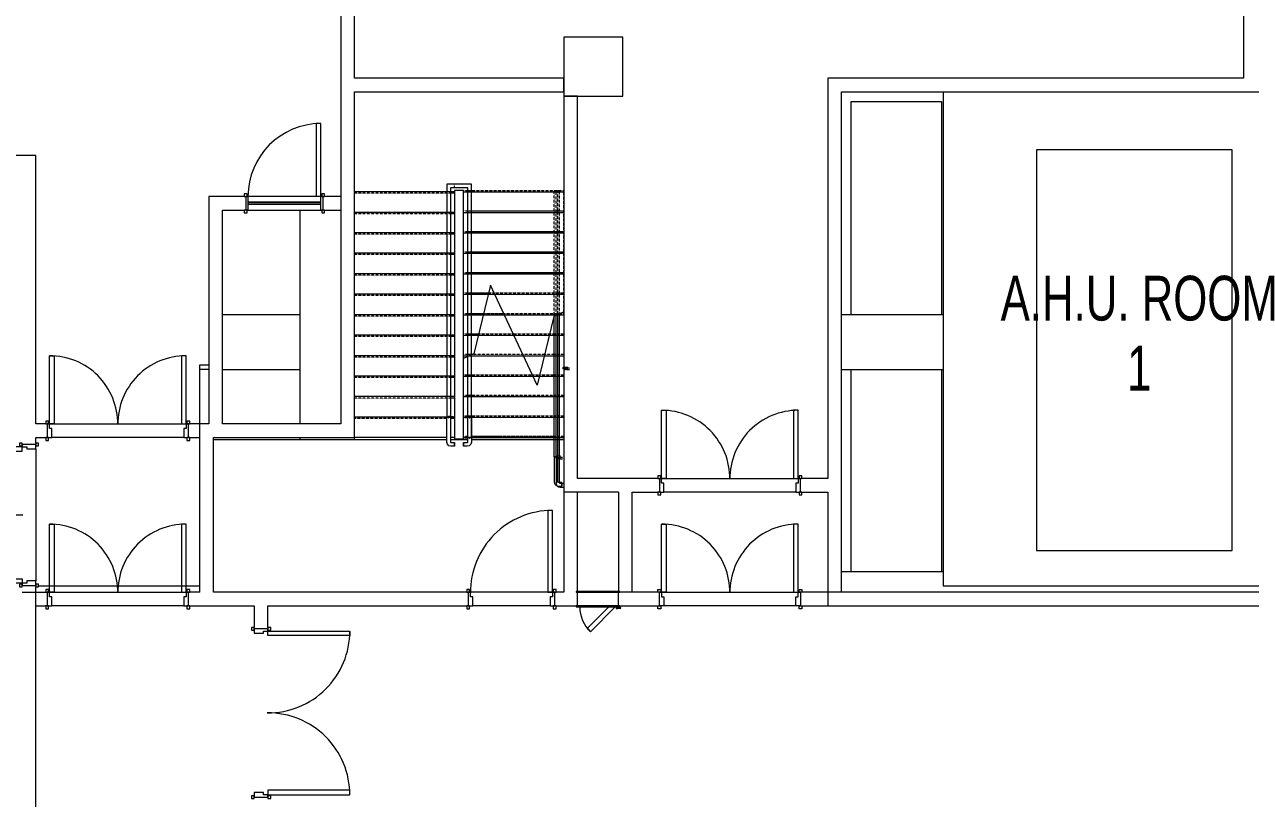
# Model space of a CAD drawing. Header units: millimetres. Extents: x 35540 to 832230, y -10956 to 416550.
# Drawn here: x 194810 to 208280, y 31842 to 40346 of the extents above; entities that cross this region are included whole.
import ezdxf

# ---------------------------------------------------------------- set-up
doc = ezdxf.new("R2010")
doc.units = ezdxf.units.MM
doc.linetypes.add('Louvre', pattern=[2.5, 1.5, -1])
doc.linetypes.add('Overhead', pattern=[3.96875, 2.38125, -1.5875])
for name, color, linetype, lineweight in [('A-AREA-IDEN', 2, 'Continuous', 15), ('A-DOOR', 31, 'Continuous', 5), ('A-DOOR-FRAM', 31, 'Continuous', 15), ('A-FLOR', 192, 'Continuous', 5), ('A-FLOR-HRAL', 11, 'Continuous', 5), ('A-FLOR-HRAL-MBND', 5, 'Overhead', 5), ('A-WALL', 113, 'Continuous', 5), ('S-COLS', 52, 'Continuous', 5), ('S-STRS', 31, 'Continuous', 5), ('S-STRS-MBND', 31, 'Overhead', 5)]:
    doc.layers.add(name, color=color, linetype=linetype, lineweight=lineweight)
doc.styles.add('Arial_1', font='arial.ttf', dxfattribs={"width": 0.7, "height": 491.766467})

# ---------------------------------------------------------------- blocks, each defined once
blk = doc.blocks.new('DLN-Double Door__X08_ - _M34_ 1800 x 2000 _WH_-14591847-2_F U_F_A_')
at = {"layer": 'A-DOOR'}
for p, q in [((-850, -75), (-900, -75)), ((-900, -75), (-900, -975)), ((-850, -975), (-850, -75)), ((850, -75), (900, -75)), ((850, -975), (850, -75)), ((900, -75), (900, -975)), ((-900, -975), (-850, -975)), ((900, -975), (850, -975))]:
    blk.add_line(p, q, dxfattribs=at)
for centre, start, end in [((-900, -75), 270, 0.5), ((900, -75), 179.5, 270)]:
    blk.add_arc(centre, 900, start, end, dxfattribs=at)
at = {"layer": 'A-DOOR-FRAM'}
for p, q in [((-910, 105), (-940, 105)), ((-940, 105), (-940, 75)), ((-940, 75), (-910, 75)), ((-875, 75), (-925, 75)), ((-925, 75), (-925, -75)), ((-910, 75), (-910, 105)), ((-875, -25), (-875, 75)), ((875, 75), (875, -25)), ((925, 75), (875, 75)), ((940, 105), (910, 105)), ((910, 105), (910, 75)), ((910, 75), (940, 75)), ((925, -75), (925, 75)), ((940, 75), (940, 105)), ((-910, -75), (-940, -75)), ((-940, -75), (-940, -105)), ((-940, -105), (-910, -105)), ((-925, -75), (-900, -75)), ((-910, -105), (-910, -75)), ((-900, -75), (-900, -25)), ((-900, -25), (-875, -25)), ((875, -25), (900, -25)), ((900, -25), (900, -75)), ((900, -75), (925, -75)), ((940, -75), (910, -75)), ((910, -75), (910, -105)), ((910, -105), (940, -105)), ((940, -105), (940, -75))]:
    blk.add_line(p, q, dxfattribs=at)
blk = doc.blocks.new('DLN-Double Door__X07_ - _M27y_1500 x 2000 _WH_-16661459-2_F U_F_A_')
at = {"layer": 'A-DOOR'}
for p, q in [((-700, -75), (-750, -75)), ((-750, -75), (-750, -825)), ((-700, -825), (-700, -75)), ((700, -75), (750, -75)), ((700, -825), (700, -75)), ((750, -75), (750, -825)), ((-750, -825), (-700, -825)), ((750, -825), (700, -825))]:
    blk.add_line(p, q, dxfattribs=at)
for centre, start, end in [((-750, -75), 270, 0.5), ((750, -75), 179.5, 270)]:
    blk.add_arc(centre, 750, start, end, dxfattribs=at)
at = {"layer": 'A-DOOR-FRAM'}
for p, q in [((-760, 105), (-790, 105)), ((-790, 105), (-790, 75)), ((-790, 75), (-760, 75)), ((-725, 75), (-775, 75)), ((-775, 75), (-775, -75)), ((-760, 75), (-760, 105)), ((-725, -25), (-725, 75)), ((725, 75), (725, -25)), ((775, 75), (725, 75)), ((790, 105), (760, 105)), ((760, 105), (760, 75)), ((760, 75), (790, 75)), ((775, -75), (775, 75)), ((790, 75), (790, 105)), ((-760, -75), (-790, -75)), ((-790, -75), (-790, -105)), ((-790, -105), (-760, -105)), ((-775, -75), (-750, -75)), ((-760, -105), (-760, -75)), ((-750, -75), (-750, -25)), ((-750, -25), (-725, -25)), ((725, -25), (750, -25)), ((750, -25), (750, -75)), ((750, -75), (775, -75)), ((790, -75), (760, -75)), ((760, -75), (760, -105)), ((760, -105), (790, -105)), ((790, -105), (790, -75))]:
    blk.add_line(p, q, dxfattribs=at)
blk = doc.blocks.new('DLN-Double Door__X07_ - _M28x_1500 x 2000 _WH_-16661614-2_F U_F_A_')
at = {"layer": 'A-DOOR'}
for p, q in [((-750, 825), (-700, 825)), ((-750, 75), (-750, 825)), ((-700, 825), (-700, 75)), ((700, 825), (700, 75)), ((750, 825), (700, 825)), ((750, 75), (750, 825)), ((-700, 75), (-750, 75)), ((700, 75), (750, 75))]:
    blk.add_line(p, q, dxfattribs=at)
for centre, start, end in [((-750, 75), 359.5, 90), ((750, 75), 90, 180.5)]:
    blk.add_arc(centre, 750, start, end, dxfattribs=at)
at = {"layer": 'A-DOOR-FRAM'}
for p, q in [((-790, 105), (-760, 105)), ((-790, 75), (-790, 105)), ((-760, 75), (-790, 75)), ((-775, 75), (-750, 75)), ((-775, -75), (-775, 75)), ((-760, 105), (-760, 75)), ((-750, 75), (-750, 25)), ((-750, 25), (-725, 25)), ((-725, 25), (-725, -75)), ((725, 25), (750, 25)), ((725, -75), (725, 25)), ((750, 75), (775, 75)), ((750, 25), (750, 75)), ((760, 75), (760, 105)), ((760, 105), (790, 105)), ((790, 75), (760, 75)), ((775, 75), (775, -75)), ((790, 105), (790, 75)), ((-790, -75), (-760, -75)), ((-790, -105), (-790, -75)), ((-760, -105), (-790, -105)), ((-725, -75), (-775, -75)), ((-760, -75), (-760, -105)), ((775, -75), (725, -75)), ((760, -105), (760, -75)), ((760, -75), (790, -75)), ((790, -105), (760, -105)), ((790, -75), (790, -105))]:
    blk.add_line(p, q, dxfattribs=at)
blk = doc.blocks.new('Railing - Handrail On Railing_Start Post-6008623-2_F U_F_A_')
at = {"layer": 'A-FLOR-HRAL'}
for p, q in [((-25, 320), (-65, 320)), ((-65, 320), (-65, 314)), ((-65, 280), (-65, 320)), ((-65, 314), (-65, 295)), ((-65, 295), (-65, 290)), ((-65, 290), (-65, 286)), ((-65, 286), (-65, 280)), ((-65, 280), (-25, 280)), ((-20, 275), (-20, 0)), ((20, 0), (20, 275)), ((-19, 6), (-50, 6)), ((-3, 6), (0, 6)), ((-50, 0), (-50, 0)), ((-50, 0), (-50, 0)), ((-50, -7), (-20, -7)), ((-5, 0), (-20, 0)), ((-20, 0), (0, 0)), ((-6, -7), (-15, -7)), ((0, -7), (-6, -7)), ((1, 0), (-5, 0)), ((0, 0), (19, 0)), ((10, 0), (1, 0)), ((20, 0), (10, 0)), ((19, 0), (20, 0))]:
    blk.add_line(p, q, dxfattribs=at)
at = {"layer": 'A-FLOR-HRAL', "flags": 128}
for points in [[(20, 275), (14, 298), (-3, 314), (-25, 320)], [(-25, 280), (-21, 278), (-20, 275)]]:
    blk.add_lwpolyline(points, dxfattribs=at)
at = {"layer": 'A-FLOR-HRAL'}
for start, end in [(150, 180), (135, 150), (90, 135), (75, 90), (60, 75), (360, 60), (180, 195), (195, 360)]:
    blk.add_arc((0, 0), 6.5, start, end, dxfattribs=at)
blk = doc.blocks.new('Railing - Railing-6008583-2_F U_F_A_')
at = {"layer": 'A-FLOR-HRAL'}
for p, q in [((51024, 36716), (50984, 36697)), ((50984, 36032), (50984, 36697)), ((51024, 36032), (51024, 36716)), ((51004, 36032), (50984, 36032)), ((51024, 36032), (51005, 36032))]:
    blk.add_line(p, q, dxfattribs=at)
at = {"layer": 'A-FLOR-HRAL-MBND'}
for p, q in [((50839, 38552), (50839, 38592)), ((51024, 38592), (50839, 38592)), ((50984, 38552), (50839, 38552)), ((50984, 38507), (50984, 38552)), ((51024, 38507), (51024, 38592)), ((50984, 36697), (50984, 38507)), ((51024, 36716), (51024, 38507))]:
    blk.add_line(p, q, dxfattribs=at)
at = {"extrusion": (0, 0, -1), "zscale": -1, "rotation": 180}
blk.add_blockref('Railing - Handrail On Railing_Start Post-6008623-2_F U_F_A_', (-51004, 36032), dxfattribs=at)
blk = doc.blocks.new('Railing - Handrail On Railing_Start Post-13650739-2_F U_F_A_')
at = {"layer": 'A-FLOR-HRAL'}
for p, q in [((-25, 320), (-65, 320)), ((-65, 320), (-65, 319)), ((-65, 319), (-65, 320)), ((-65, 319), (-65, 317)), ((-65, 317), (-65, 319)), ((-65, 317), (-65, 300)), ((-65, 280), (-65, 317)), ((-65, 300), (-65, 286)), ((-65, 286), (-65, 280)), ((-65, 280), (-25, 280)), ((-20, 275), (-20, 0)), ((20, 0), (20, 275)), ((-40, 6), (-50, 6)), ((-19, 6), (-40, 6)), ((-3, 6), (0, 6)), ((-50, 0), (-50, 0)), ((-50, 0), (-50, 0)), ((-50, -7), (-40, -7)), ((-40, -7), (-20, -7)), ((-5, 0), (-20, 0)), ((-20, 0), (-19, 0)), ((-19, 0), (0, 0)), ((5, 0), (-5, 0)), ((0, 0), (5, 0)), ((20, 0), (5, 0)), ((5, 0), (20, 0))]:
    blk.add_line(p, q, dxfattribs=at)
at = {"layer": 'A-FLOR-HRAL', "flags": 128}
for points in [[(20, 275), (14, 298), (-3, 314), (-25, 320)], [(-25, 280), (-21, 278), (-20, 275)], [(0, -7), (-6, -7), (-15, -7)]]:
    blk.add_lwpolyline(points, dxfattribs=at)
at = {"layer": 'A-FLOR-HRAL'}
for start, end in [(150, 180), (135, 150), (90, 135), (360, 90), (180, 270), (270, 315), (315, 330), (330, 360)]:
    blk.add_arc((0, 0), 6.5, start, end, dxfattribs=at)
blk = doc.blocks.new('Railing - Handrail On Railing-13650742-2_F U_F_A_')
at = {"layer": 'A-FLOR-HRAL'}
for p, q in [((-15, 6), (-50, 6)), ((-50, 0), (-50, 0)), ((-50, 0), (-50, 0)), ((-50, -7), (-15, -7))]:
    blk.add_line(p, q, dxfattribs=at)
at = {"layer": 'A-FLOR-HRAL', "flags": 128}
for points in [[(-15, 6), (-3, 6), (0, 6)], [(0, -7), (-6, -7), (-15, -7)]]:
    blk.add_lwpolyline(points, dxfattribs=at)
at = {"layer": 'A-FLOR-HRAL'}
for start, end in [(360, 180), (180, 360)]:
    blk.add_arc((0, 0), 6.5, start, end, dxfattribs=at)
blk = doc.blocks.new('Railing - Railing-6055567-2_F U_F_A_')
at = {"layer": 'A-FLOR-HRAL'}
for p, q in [((51974, 37159), (51934, 37140)), ((51934, 35595), (51934, 37140)), ((51974, 35595), (51974, 37159)), ((51974, 35595), (51934, 35595))]:
    blk.add_line(p, q, dxfattribs=at)
at = {"layer": 'A-FLOR-HRAL-MBND'}
for p, q in [((51934, 38522), (51974, 38522)), ((51934, 37140), (51934, 38522)), ((51974, 37159), (51974, 38522))]:
    blk.add_line(p, q, dxfattribs=at)
at = {"rotation": 180}
for name, p in [('Railing - Handrail On Railing-13650742-2_F U_F_A_', (52034, 36571)), ('Railing - Handrail On Railing_Start Post-13650739-2_F U_F_A_', (51954, 35595))]:
    blk.add_blockref(name, p, dxfattribs=at)
blk = doc.blocks.new('Railing - Handrail On Railing_Start Post-V65-2_F U_F_A_')
at = {"layer": 'A-FLOR-HRAL'}
for p, q in [((-25, 320), (-65, 320)), ((-65, 280), (-45, 280)), ((-45, 280), (-27, 280)), ((-25, 280), (-21, 278)), ((-21, 278), (-20, 275)), ((-20, 273), (-20, 0)), ((20, 262), (20, 275)), ((20, 0), (20, 262)), ((-19, 6), (-50, 6)), ((-3, 6), (0, 6)), ((-50, 0), (-50, 0)), ((-50, 0), (-50, 0)), ((-50, -7), (-20, -7)), ((-17, 0), (-20, 0)), ((-20, 0), (0, 0)), ((-5, 0), (-17, 0)), ((5, 0), (-5, 0)), ((0, 0), (5, 0)), ((20, 0), (5, 0)), ((5, 0), (10, 0)), ((10, 0), (14, 0)), ((14, 0), (17, 0)), ((17, 0), (19, 0)), ((19, 0), (20, 0))]:
    blk.add_line(p, q, dxfattribs=at)
at = {"layer": 'A-FLOR-HRAL', "flags": 128}
for points in [[(20, 275), (14, 298), (-3, 314), (-25, 320)], [(0, -7), (-6, -7), (-15, -7)]]:
    blk.add_lwpolyline(points, dxfattribs=at)
at = {"layer": 'A-FLOR-HRAL'}
for start, end in [(150, 180), (135, 150), (90, 135), (75, 90), (360, 75), (180, 270), (270, 285), (285, 330), (345, 360), (330, 345)]:
    blk.add_arc((0, 0), 6.5, start, end, dxfattribs=at)
blk = doc.blocks.new('Railing - Handrail On Railing-13650748-2_F U_F_A_')
at = {"layer": 'A-FLOR-HRAL'}
for p, q in [((-15, 6), (-50, 6)), ((-50, 0), (-50, 0)), ((-50, 0), (-50, 0)), ((-50, -7), (-15, -7))]:
    blk.add_line(p, q, dxfattribs=at)
at = {"layer": 'A-FLOR-HRAL', "flags": 128}
for points in [[(-15, 6), (-3, 6), (0, 6)], [(0, -7), (-6, -7), (-15, -7)]]:
    blk.add_lwpolyline(points, dxfattribs=at)
at = {"layer": 'A-FLOR-HRAL'}
for start, end in [(360, 180), (180, 360)]:
    blk.add_arc((0, 0), 6.5, start, end, dxfattribs=at)
blk = doc.blocks.new('Railing - Railing-7308562-2_F U_F_A_')
at = {"layer": 'A-FLOR-HRAL'}
for p, q in [((51994, 37168), (51954, 37149)), ((51954, 35595), (51954, 37149)), ((51994, 35582), (51994, 37168)), ((51954, 35582), (51954, 35595)), ((51994, 35582), (51968, 35582))]:
    blk.add_line(p, q, dxfattribs=at)
at = {"layer": 'A-FLOR-HRAL-MBND'}
for p, q in [((51954, 38522), (51994, 38522)), ((51954, 37149), (51954, 38522)), ((51994, 37168), (51994, 38522))]:
    blk.add_line(p, q, dxfattribs=at)
at = {"rotation": 180}
for name, p in [('Railing - Handrail On Railing-13650748-2_F U_F_A_', (52054, 36562)), ('Railing - Handrail On Railing_Start Post-V65-2_F U_F_A_', (51974, 35582))]:
    blk.add_blockref(name, p, dxfattribs=at)
blk = doc.blocks.new('Railing - Handrail On Railing_Start Post-V66-2_F U_F_A_')
at = {"layer": 'A-FLOR-HRAL'}
for p, q in [((-19, 6), (-50, 6)), ((-20, 19), (-20, 0)), ((-3, 6), (0, 6)), ((20, 0), (20, 19)), ((-50, 0), (-50, 0)), ((-50, 0), (-50, 0)), ((-50, -7), (-20, -7)), ((-14, 0), (-20, 0)), ((-20, 0), (5, 0)), ((-5, 0), (-14, 0)), ((1, 0), (-5, 0)), ((14, 0), (1, 0)), ((5, 0), (20, 0)), ((20, 0), (14, 0))]:
    blk.add_line(p, q, dxfattribs=at)
for start, end in [(165, 180), (135, 165), (105, 135), (90, 105), (360, 90), (180, 270), (270, 315), (315, 330), (345, 360), (330, 345)]:
    blk.add_arc((0, 0), 6.5, start, end, dxfattribs=at)
blk = doc.blocks.new('Railing - Handrail On Railing_End Post-V67-2_F U_F_A_')
at = {"layer": 'A-FLOR-HRAL'}
for p, q in [((-20, 7), (-50, 7)), ((-50, 0), (-50, 0)), ((-50, 0), (-50, 0)), ((-50, -7), (-19, -7)), ((-20, 0), (-20, -275)), ((-20, 0), (-5, 0)), ((-17, 0), (-20, 0)), ((10, 0), (-17, 0)), ((-5, 0), (5, 0)), ((5, 0), (20, 0)), ((20, 0), (10, 0)), ((20, -275), (20, 0)), ((-25, -280), (-65, -280)), ((-65, -280), (-65, -286)), ((-65, -320), (-65, -280)), ((-65, -286), (-65, -314)), ((-65, -314), (-65, -320)), ((-65, -320), (-25, -320))]:
    blk.add_line(p, q, dxfattribs=at)
at = {"layer": 'A-FLOR-HRAL', "flags": 128}
for points in [[(-15, 7), (-3, 7), (0, 7)], [(-25, -320), (-2, -314), (14, -297), (20, -275)], [(-20, -275), (-22, -279), (-25, -280)]]:
    blk.add_lwpolyline(points, dxfattribs=at)
at = {"layer": 'A-FLOR-HRAL'}
for start, end in [(135, 180), (30, 135), (360, 30), (180, 210), (210, 225), (225, 240), (240, 255), (255, 270), (270, 315), (315, 330), (330, 360)]:
    blk.add_arc((0, 0), 6.5, start, end, dxfattribs=at)
blk = doc.blocks.new('Railing - Railing-7308593-2_F U_F_A_')
at = {"layer": 'A-FLOR-HRAL'}
for p, q in [((50754, 38592), (50754, 36032)), ((51024, 38592), (50754, 38592)), ((50794, 38552), (50794, 36032)), ((50984, 38552), (50794, 38552)), ((50984, 38507), (50984, 38552)), ((51024, 38507), (51024, 38592)), ((50984, 36697), (50984, 38507)), ((51024, 36716), (51024, 38507)), ((50984, 35807), (50984, 36697)), ((51024, 35807), (51024, 36716)), ((50794, 36032), (50754, 36032))]:
    blk.add_line(p, q, dxfattribs=at)
at = {"extrusion": (0, 0, -1), "zscale": -1}
blk.add_blockref('Railing - Handrail On Railing_End Post-V67-2_F U_F_A_', (-50774, 36032), dxfattribs=at)
at = {"extrusion": (0, 0, -1), "zscale": -1, "rotation": 180}
blk.add_blockref('Railing - Handrail On Railing_Start Post-V66-2_F U_F_A_', (-51004, 35807), dxfattribs=at)
blk = doc.blocks.new('DLN-Single Door - _AP07_800 x2000 _WH_-14037957-2_F U_F_A_')
at = {"layer": 'A-DOOR'}
for p, q in [((-410, 105), (-440, 105)), ((-440, 105), (-440, 75)), ((-440, 75), (-410, 75)), ((-410, 75), (-410, 105)), ((400, 75), (-400, 75)), ((-400, 75), (-400, 10)), ((-400, 10), (-400, -10)), ((400, 10), (400, 75)), ((400, -10), (400, 10)), ((440, 105), (410, 105)), ((410, 105), (410, 75)), ((410, 75), (440, 75)), ((440, 75), (440, 105)), ((-410, -75), (-440, -75)), ((-440, -75), (-440, -105)), ((-440, -105), (-410, -105)), ((-410, -105), (-410, -75)), ((-400, -10), (-400, -75)), ((-400, -75), (400, -75)), ((-400, -75), (-400, -875)), ((-350, -875), (-350, -75)), ((400, -75), (400, -10)), ((440, -75), (410, -75)), ((410, -75), (410, -105)), ((410, -105), (440, -105)), ((440, -105), (440, -75)), ((-400, -875), (-350, -875))]:
    blk.add_line(p, q, dxfattribs=at)
at = {"layer": 'A-DOOR', "linetype": 'Louvre'}
for p, q in [((400, 10), (-400, 10)), ((-400, 10), (400, 10)), ((-400, -10), (400, -10)), ((400, -10), (-400, -10))]:
    blk.add_line(p, q, dxfattribs=at)
at = {"layer": 'A-DOOR'}
blk.add_arc((-400, -75), 800, 270, 359.9923, dxfattribs=at)
at = {"layer": 'A-DOOR-FRAM'}
for p, q in [((-400, 75), (-425, 75)), ((-425, 75), (-425, -75)), ((425, 75), (400, 75)), ((425, -75), (425, 75)), ((-425, -75), (-400, -75)), ((400, -75), (425, -75))]:
    blk.add_line(p, q, dxfattribs=at)
blk = doc.blocks.new('DLN-Double Door__X07_ - _M28x_1500 x 2000 _WH_-16661597-2_F U_F_A_')
at = {"layer": 'A-DOOR'}
for p, q in [((-700, -75), (-750, -75)), ((-750, -75), (-750, -825)), ((-700, -825), (-700, -75)), ((700, -75), (750, -75)), ((700, -825), (700, -75)), ((750, -75), (750, -825)), ((-750, -825), (-700, -825)), ((750, -825), (700, -825))]:
    blk.add_line(p, q, dxfattribs=at)
for centre, start, end in [((-750, -75), 270, 0.5), ((750, -75), 179.5, 270)]:
    blk.add_arc(centre, 750, start, end, dxfattribs=at)
at = {"layer": 'A-DOOR-FRAM'}
for p, q in [((-760, 105), (-790, 105)), ((-790, 105), (-790, 75)), ((-790, 75), (-760, 75)), ((-725, 75), (-775, 75)), ((-775, 75), (-775, -75)), ((-760, 75), (-760, 105)), ((-725, -25), (-725, 75)), ((725, 75), (725, -25)), ((775, 75), (725, 75)), ((790, 105), (760, 105)), ((760, 105), (760, 75)), ((760, 75), (790, 75)), ((775, -75), (775, 75)), ((790, 75), (790, 105)), ((-760, -75), (-790, -75)), ((-790, -75), (-790, -105)), ((-790, -105), (-760, -105)), ((-775, -75), (-750, -75)), ((-760, -105), (-760, -75)), ((-750, -75), (-750, -25)), ((-750, -25), (-725, -25)), ((725, -25), (750, -25)), ((750, -25), (750, -75)), ((750, -75), (775, -75)), ((790, -75), (760, -75)), ((760, -75), (760, -105)), ((760, -105), (790, -105)), ((790, -105), (790, -75))]:
    blk.add_line(p, q, dxfattribs=at)
blk = doc.blocks.new('DLN-Single Door__X06_ - _M24_ 900 x 2000 _WH_-15683228-2_F U_F_A_')
at = {"layer": 'A-DOOR'}
for p, q in [((-460, 105), (-490, 105)), ((-490, 105), (-490, 75)), ((-490, 75), (-460, 75)), ((-460, 75), (-460, 105)), ((490, 105), (460, 105)), ((460, 105), (460, 75)), ((460, 75), (490, 75)), ((490, 75), (490, 105)), ((-460, -75), (-490, -75)), ((-490, -75), (-490, -105)), ((-490, -105), (-460, -105)), ((-460, -105), (-460, -75)), ((-400, -75), (-450, -75)), ((-450, -75), (-450, -975)), ((-400, -975), (-400, -75)), ((490, -75), (460, -75)), ((460, -75), (460, -105)), ((460, -105), (490, -105)), ((490, -105), (490, -75)), ((-450, -975), (-400, -975))]:
    blk.add_line(p, q, dxfattribs=at)
blk.add_arc((-450, -75), 900, 270, 0.5, dxfattribs=at)
at = {"layer": 'A-DOOR-FRAM'}
for p, q in [((-425, 75), (-475, 75)), ((-475, 75), (-475, -75)), ((-425, -25), (-425, 75)), ((425, 75), (425, -25)), ((475, 75), (425, 75)), ((475, -75), (475, 75)), ((-475, -75), (-450, -75)), ((-450, -75), (-450, -25)), ((-450, -25), (-425, -25)), ((425, -25), (450, -25)), ((450, -25), (450, -75)), ((450, -75), (475, -75))]:
    blk.add_line(p, q, dxfattribs=at)
blk = doc.blocks.new('DLN-Access Panel__AP01_ - _AP01_ 400 x 1100 _WH_-15683227-2_F U_F_A_')
at = {"layer": 'A-DOOR'}
for p, q in [((-190, 85), (83, 358)), ((118, 322), (-119, 85)), ((83, 358), (118, 322)), ((-215, 100), (-253, 100)), ((-253, 100), (-253, 95)), ((-253, 95), (-215, 95)), ((-240, 75), (-240, 85)), ((240, 85), (-240, 85)), ((-240, 75), (240, 75)), ((-215, 97), (-215, 85)), ((-200, 85), (-200, 97)), ((240, 75), (240, 85)), ((-240, -85), (-240, -75)), ((240, -75), (-240, -75)), ((-240, -85), (240, -85)), ((240, -85), (240, -75))]:
    blk.add_line(p, q, dxfattribs=at)
for centre, radius, start, end in [((-200, 75), 400, 1.4807, 45), ((-208, 97), 7.5, 360, 160.5288), ((-208, 97), 7.5, 360, 180), ((-208, 97), 7.5, 360, 160.5288), ((-208, 97), 7.5, 360, 165), ((-208, 97), 2, 0, 180), ((-208, 97), 2, 0, 180)]:
    blk.add_arc(centre, radius, start, end, dxfattribs=at)
at = {"layer": 'A-DOOR-FRAM', "lineweight": 5}
for p, q in [((-225, 75), (-225, -75)), ((225, 75), (225, -75))]:
    blk.add_line(p, q, dxfattribs=at)

msp = doc.modelspace()

# ---------------------------------------------------------------- linework, layer by layer
at = {"layer": 'A-FLOR'}
for p, q in [((204905.4, 39607.5), (204905.4, 34177.9)), ((203893.1, 37157.5), (203893.1, 39499.5)), ((203893.1, 39499.5), (204885.1, 39499.5)), ((204885.1, 39499.5), (204885.1, 37157.5)), ((208078.5, 38970.8), (205928.5, 38970.8)), ((205928.5, 38970.8), (205928.5, 34567.5)), ((208078.5, 34567.5), (208078.5, 38970.8)), ((197835.1, 38307.5), (197835.1, 35957.5)), ((197835.1, 37157.5), (196985.1, 37157.5)), ((204905.4, 37157.5), (203785.1, 37157.5)), ((196735.1, 35957.5), (196735.1, 36607.5)), ((196735.1, 36607.5), (196835.1, 36607.5)), ((196835.1, 36557.5), (196735.1, 36557.5)), ((196985.1, 36557.5), (197835.1, 36557.5)), ((203785.1, 36557.5), (204905.4, 36557.5)), ((203893.1, 34332.5), (203893.1, 36557.5)), ((204885.1, 36557.5), (204885.1, 34332.5)), ((196885.1, 35788.1), (199450.8, 35788.1)), ((197835.1, 35807.5), (197835.1, 35788.1)), ((198435.1, 35788.1), (198435.1, 35807.5)), ((198435.1, 35788.1), (198435.1, 35807.5)), ((199489.2, 35788.1), (199680.8, 35788.1)), ((199719.2, 35788.1), (200735.1, 35788.1)), ((205928.5, 34567.5), (208078.5, 34567.5)), ((204905.4, 34332.5), (203785.1, 34332.5)), ((194965.1, 34177.9), (196735.1, 34177.9)), ((200610.1, 34107.5), (199710.1, 34107.5)), ((204905.4, 34177.9), (209885.1, 34177.9)), ((200585.1, 33957.5), (199735.1, 33957.5))]:
    msp.add_line(p, q, dxfattribs=at)
at = {"layer": 'A-WALL', "lineweight": 18}
for p, q in [((208205.1, 45257.5), (208205.1, 39757.5)), ((198285.1, 44407.5), (198285.1, 35957.5)), ((198435.1, 39757.5), (198435.1, 44407.5)), ((200735.1, 39757.5), (198435.1, 39757.5)), ((200735.1, 39607.5), (200735.1, 39757.5)), ((203635.1, 39757.5), (203635.1, 35357.5)), ((208205.1, 39757.5), (203635.1, 39757.5)), ((198435.1, 39607.5), (200735.1, 39607.5)), ((198435.1, 35807.5), (198435.1, 39607.5)), ((203785.1, 34107.5), (203785.1, 39607.5)), ((203785.1, 39607.5), (209885.1, 39607.5)), ((200735.1, 39557.5), (200735.1, 34107.5)), ((200885.1, 39557.5), (200735.1, 39557.5)), ((200885.1, 35357.5), (200885.1, 39557.5)), ((194935.1, 38907.5), (189335.1, 38907.5)), ((194935.1, 35957.5), (194935.1, 38907.5)), ((196835.1, 38457.5), (196835.1, 35957.5)), ((197225.1, 38457.5), (196835.1, 38457.5)), ((198285.1, 38457.5), (198105.1, 38457.5)), ((199635.1, 38522.5), (199535.1, 38522.5)), ((199535.1, 38522.5), (199535.1, 35793.9)), ((199635.1, 35793.9), (199635.1, 38522.5)), ((196985.1, 35957.5), (196985.1, 38307.5)), ((196985.1, 38307.5), (197225.1, 38307.5)), ((198105.1, 38307.5), (198285.1, 38307.5)), ((195045.1, 35957.5), (194935.1, 35957.5)), ((196835.1, 35957.5), (196625.1, 35957.5)), ((196735.1, 34107.5), (196735.1, 35957.5)), ((198285.1, 35957.5), (196985.1, 35957.5)), ((194935.1, 35807.5), (195045.1, 35807.5)), ((194935.1, 35747.5), (194935.1, 35807.5)), ((196625.1, 35807.5), (196735.1, 35807.5)), ((196885.1, 34107.5), (196885.1, 35807.5)), ((196885.1, 35807.5), (198435.1, 35807.5)), ((199535.1, 35793.9), (199635.1, 35793.9)), ((201770.1, 35357.5), (200885.1, 35357.5)), ((203635.1, 35357.5), (203350.1, 35357.5)), ((201335.1, 35207.5), (200735.1, 35207.5)), ((200885.1, 34117.5), (200885.1, 35207.5)), ((201335.1, 35207.5), (201335.1, 34117.5)), ((201485.1, 34107.5), (201485.1, 35207.5)), ((201485.1, 35207.5), (201770.1, 35207.5)), ((203350.1, 35207.5), (203635.1, 35207.5)), ((203635.1, 35207.5), (203635.1, 33957.5)), ((194785.1, 34107.5), (195045.1, 34107.5)), ((194935.1, 30407.5), (194935.1, 34167.5)), ((196735.1, 34107.5), (196625.1, 34107.5)), ((199670.1, 34107.5), (196885.1, 34107.5)), ((200735.1, 34107.5), (200650.1, 34107.5)), ((201770.1, 34107.5), (201350.1, 34107.5)), ((209885.1, 34107.5), (203350.1, 34107.5)), ((194935.1, 33957.5), (195045.1, 33957.5)), ((196625.1, 33957.5), (197335.1, 33957.5)), ((197335.1, 33957.5), (197335.1, 33722.5)), ((197485.1, 33722.5), (197485.1, 33957.5)), ((197485.1, 33957.5), (199670.1, 33957.5)), ((200650.1, 33957.5), (200870.1, 33957.5)), ((201350.1, 33957.5), (201770.1, 33957.5)), ((203350.1, 33957.5), (210035.1, 33957.5))]:
    msp.add_line(p, q, dxfattribs=at)
at = {"layer": 'A-WALL'}
for p, q in [((195085.1, 35957.5), (196585.1, 35957.5)), ((196560.1, 35807.5), (195110.1, 35807.5)), ((194935.1, 35682.5), (194935.1, 34232.5)), ((201810.1, 35357.5), (203310.1, 35357.5)), ((203285.1, 35207.5), (201835.1, 35207.5)), ((195085.1, 34107.5), (196585.1, 34107.5)), ((201810.1, 34107.5), (203310.1, 34107.5)), ((196560.1, 33957.5), (195110.1, 33957.5)), ((203285.1, 33957.5), (201835.1, 33957.5))]:
    msp.add_line(p, q, dxfattribs=at)
at = {"layer": 'S-COLS', "color": 253, "lineweight": 20}
for p, q in [((201385.1, 40207.5), (200735.1, 40207.5)), ((200735.1, 40207.5), (200735.1, 39557.5)), ((201385.1, 39557.5), (201385.1, 40207.5)), ((200735.1, 39557.5), (201385.1, 39557.5))]:
    msp.add_line(p, q, dxfattribs=at)
at = {"layer": 'S-STRS'}
for p, q in [((199450.1, 38507.5), (198435.1, 38507.5)), ((199490.1, 38507.5), (199450.1, 38507.5)), ((199535.1, 38507.5), (199490.1, 38507.5)), ((199635.1, 38507.5), (199680.1, 38507.5)), ((199680.1, 38507.5), (199720.1, 38507.5)), ((199720.1, 38507.5), (200735.1, 38507.5)), ((199450.1, 38282.5), (198435.1, 38282.5)), ((199490.1, 38282.5), (199450.1, 38282.5)), ((199535.1, 38282.5), (199490.1, 38282.5)), ((199635.1, 38282.5), (199680.1, 38282.5)), ((199680.1, 38282.5), (199720.1, 38282.5)), ((199720.1, 38282.5), (200735.1, 38282.5)), ((199450.1, 38057.5), (198435.1, 38057.5)), ((199490.1, 38057.5), (199450.1, 38057.5)), ((199535.1, 38057.5), (199490.1, 38057.5)), ((199635.1, 38057.5), (199680.1, 38057.5)), ((199680.1, 38057.5), (199720.1, 38057.5)), ((199720.1, 38057.5), (200735.1, 38057.5)), ((199450.1, 37832.5), (198435.1, 37832.5)), ((199490.1, 37832.5), (199450.1, 37832.5)), ((199535.1, 37832.5), (199490.1, 37832.5)), ((199635.1, 37832.5), (199680.1, 37832.5)), ((199680.1, 37832.5), (199720.1, 37832.5)), ((199720.1, 37832.5), (200735.1, 37832.5)), ((199450.1, 37607.5), (198435.1, 37607.5)), ((199490.1, 37607.5), (199450.1, 37607.5)), ((199535.1, 37607.5), (199490.1, 37607.5)), ((199635.1, 37607.5), (199680.1, 37607.5)), ((199680.1, 37607.5), (199720.1, 37607.5)), ((199720.1, 37607.5), (200735.1, 37607.5)), ((199450.1, 37382.5), (198435.1, 37382.5)), ((199490.1, 37382.5), (199450.1, 37382.5)), ((199535.1, 37382.5), (199490.1, 37382.5)), ((199635.1, 37382.5), (199680.1, 37382.5)), ((199680.1, 37382.5), (199720.1, 37382.5)), ((199720.1, 37382.5), (199904.3, 37382.5)), ((199904.3, 37382.5), (199975.3, 37382.5)), ((199904.3, 37382.5), (199975.3, 37382.5)), ((199975.3, 37382.5), (200735.1, 37382.5)), ((200735.1, 37157.5), (200735.1, 37189)), ((199450.1, 37157.5), (198435.1, 37157.5)), ((199490.1, 37157.5), (199450.1, 37157.5)), ((199535.1, 37157.5), (199490.1, 37157.5)), ((199635.1, 37157.5), (199680.1, 37157.5)), ((199680.1, 37157.5), (199720.1, 37157.5)), ((199720.1, 37157.5), (199849.7, 37157.5)), ((199849.7, 37157.5), (200080.2, 37157.5)), ((199849.7, 37157.5), (200080.2, 37157.5)), ((200080.2, 37157.5), (200667.6, 37157.5)), ((200670.1, 37157.5), (200690.1, 37157.5)), ((200670.1, 37157.5), (200690.1, 37157.5)), ((200690.1, 37157.5), (200735.1, 37157.5)), ((200690.1, 37157.5), (200735.1, 37157.5)), ((199450.1, 36932.5), (198435.1, 36932.5)), ((199490.1, 36932.5), (199450.1, 36932.5)), ((199535.1, 36932.5), (199490.1, 36932.5)), ((199635.1, 36932.5), (199680.1, 36932.5)), ((199680.1, 36932.5), (199720.1, 36932.5)), ((199720.1, 36932.5), (199795, 36932.5)), ((199795, 36932.5), (200185.1, 36932.5)), ((199795, 36932.5), (200185.1, 36932.5)), ((200185.1, 36932.5), (200575.3, 36932.5)), ((200575.3, 36932.5), (200630.1, 36932.5)), ((200575.3, 36932.5), (200630.1, 36932.5)), ((200630.1, 36932.5), (200650.1, 36932.5)), ((200630.1, 36932.5), (200650.1, 36932.5)), ((200650.1, 36932.5), (200670.1, 36932.5)), ((200650.1, 36932.5), (200670.1, 36932.5)), ((200670.1, 36932.5), (200690.1, 36932.5)), ((200670.1, 36932.5), (200690.1, 36932.5)), ((200690.1, 36932.5), (200735.1, 36932.5)), ((200690.1, 36932.5), (200735.1, 36932.5)), ((199450.1, 36707.5), (198435.1, 36707.5)), ((199490.1, 36707.5), (199450.1, 36707.5)), ((199535.1, 36707.5), (199490.1, 36707.5)), ((199635.1, 36707.5), (199680.1, 36707.5)), ((199680.1, 36707.5), (199702.6, 36707.5)), ((199702.6, 36707.5), (199720.1, 36707.5)), ((199702.6, 36707.5), (199720.1, 36707.5)), ((199720.1, 36707.5), (200290, 36707.5)), ((199720.1, 36707.5), (200290, 36707.5)), ((200290, 36707.5), (200520.6, 36707.5)), ((200520.6, 36707.5), (200630.1, 36707.5)), ((200520.6, 36707.5), (200630.1, 36707.5)), ((200630.1, 36707.5), (200650.1, 36707.5)), ((200630.1, 36707.5), (200650.1, 36707.5)), ((200650.1, 36707.5), (200670.1, 36707.5)), ((200650.1, 36707.5), (200670.1, 36707.5)), ((200670.1, 36707.5), (200690.1, 36707.5)), ((200670.1, 36707.5), (200690.1, 36707.5)), ((200690.1, 36707.5), (200735.1, 36707.5)), ((200690.1, 36707.5), (200735.1, 36707.5)), ((199450.1, 36482.5), (198435.1, 36482.5)), ((199490.1, 36482.5), (199450.1, 36482.5)), ((199535.1, 36482.5), (199490.1, 36482.5)), ((199635.1, 36482.5), (199680.1, 36482.5)), ((199635.1, 36482.5), (199680.1, 36482.5)), ((199680.1, 36482.5), (199720.1, 36482.5)), ((199680.1, 36482.5), (199720.1, 36482.5)), ((199720.1, 36482.5), (200395, 36482.5)), ((199720.1, 36482.5), (200395, 36482.5)), ((200395, 36482.5), (200465.9, 36482.5)), ((200465.9, 36482.5), (200630.1, 36482.5)), ((200465.9, 36482.5), (200630.1, 36482.5)), ((200630.1, 36482.5), (200650.1, 36482.5)), ((200630.1, 36482.5), (200650.1, 36482.5)), ((200650.1, 36482.5), (200670.1, 36482.5)), ((200650.1, 36482.5), (200670.1, 36482.5)), ((200670.1, 36482.5), (200690.1, 36482.5)), ((200670.1, 36482.5), (200690.1, 36482.5)), ((200690.1, 36482.5), (200735.1, 36482.5)), ((200690.1, 36482.5), (200735.1, 36482.5)), ((199450.1, 36257.5), (198435.1, 36257.5)), ((199490.1, 36257.5), (199450.1, 36257.5)), ((199535.1, 36257.5), (199490.1, 36257.5)), ((199635.1, 36257.5), (199680.1, 36257.5)), ((199635.1, 36257.5), (199680.1, 36257.5)), ((199680.1, 36257.5), (199720.1, 36257.5)), ((199680.1, 36257.5), (199720.1, 36257.5)), ((199720.1, 36257.5), (200630.1, 36257.5)), ((199720.1, 36257.5), (200630.1, 36257.5)), ((200630.1, 36257.5), (200650.1, 36257.5)), ((200630.1, 36257.5), (200650.1, 36257.5)), ((200650.1, 36257.5), (200670.1, 36257.5)), ((200650.1, 36257.5), (200670.1, 36257.5)), ((200670.1, 36257.5), (200690.1, 36257.5)), ((200670.1, 36257.5), (200690.1, 36257.5)), ((200690.1, 36257.5), (200735.1, 36257.5)), ((200690.1, 36257.5), (200735.1, 36257.5)), ((199450.1, 36032.5), (198435.1, 36032.5)), ((199535.1, 36032.5), (199490.1, 36032.5)), ((199635.1, 36032.5), (199680.1, 36032.5)), ((199635.1, 36032.5), (199680.1, 36032.5)), ((199720.1, 36032.5), (200630.1, 36032.5)), ((199720.1, 36032.5), (200630.1, 36032.5)), ((200630.1, 36032.5), (200650.1, 36032.5)), ((200630.1, 36032.5), (200650.1, 36032.5)), ((200650.1, 36032.5), (200670.1, 36032.5)), ((200650.1, 36032.5), (200670.1, 36032.5)), ((200670.1, 36032.5), (200690.1, 36032.5)), ((200670.1, 36032.5), (200690.1, 36032.5)), ((200690.1, 36032.5), (200735.1, 36032.5)), ((200690.1, 36032.5), (200735.1, 36032.5)), ((199450.8, 35807.5), (198435.1, 35807.5)), ((199535.1, 35807.5), (199489.1, 35807.5)), ((199635.1, 35807.5), (199680.8, 35807.5)), ((199635.1, 35807.5), (199680.1, 35807.5)), ((199719.1, 35807.5), (200630.1, 35807.5)), ((199720.1, 35807.5), (200630.1, 35807.5)), ((200630.1, 35807.5), (200650.1, 35807.5)), ((200630.1, 35807.5), (200650.1, 35807.5)), ((200650.1, 35807.5), (200670.1, 35807.5)), ((200650.1, 35807.5), (200670.1, 35807.5)), ((200670.1, 35807.5), (200690.1, 35807.5)), ((200670.1, 35807.5), (200690.1, 35807.5)), ((200690.1, 35807.5), (200735.1, 35807.5)), ((200690.1, 35807.5), (200735.1, 35807.5))]:
    msp.add_line(p, q, dxfattribs=at)
at = {"layer": 'S-STRS', "linetype": 'Overhead'}
for p, q in [((199450.1, 38492.5), (198435.1, 38492.5)), ((199490.1, 38492.5), (199450.1, 38492.5)), ((199535.1, 38492.5), (199490.1, 38492.5)), ((199635.1, 38522.5), (199680.1, 38522.5)), ((199680.1, 38522.5), (199720.1, 38522.5)), ((199720.1, 38522.5), (200735.1, 38522.5)), ((199450.1, 38267.5), (198435.1, 38267.5)), ((199490.1, 38267.5), (199450.1, 38267.5)), ((199535.1, 38267.5), (199490.1, 38267.5)), ((199635.1, 38297.5), (199680.1, 38297.5)), ((199680.1, 38297.5), (199720.1, 38297.5)), ((199720.1, 38297.5), (200735.1, 38297.5)), ((199450.1, 38042.5), (198435.1, 38042.5)), ((199490.1, 38042.5), (199450.1, 38042.5)), ((199535.1, 38042.5), (199490.1, 38042.5)), ((199635.1, 38072.5), (199680.1, 38072.5)), ((199680.1, 38072.5), (199720.1, 38072.5)), ((199720.1, 38072.5), (200735.1, 38072.5)), ((199450.1, 37817.5), (198435.1, 37817.5)), ((199490.1, 37817.5), (199450.1, 37817.5)), ((199535.1, 37817.5), (199490.1, 37817.5)), ((199635.1, 37847.5), (199680.1, 37847.5)), ((199680.1, 37847.5), (199720.1, 37847.5)), ((199720.1, 37847.5), (200735.1, 37847.5)), ((199450.1, 37592.5), (198435.1, 37592.5)), ((199490.1, 37592.5), (199450.1, 37592.5)), ((199535.1, 37592.5), (199490.1, 37592.5)), ((199635.1, 37622.5), (199680.1, 37622.5)), ((199680.1, 37622.5), (199720.1, 37622.5)), ((199720.1, 37622.5), (200735.1, 37622.5)), ((199450.1, 37367.5), (198435.1, 37367.5)), ((199490.1, 37367.5), (199450.1, 37367.5)), ((199535.1, 37367.5), (199490.1, 37367.5)), ((199635.1, 37397.5), (199680.1, 37397.5)), ((199680.1, 37397.5), (199720.1, 37397.5)), ((199720.1, 37397.5), (199908, 37397.5)), ((199908, 37397.5), (199968.3, 37397.5)), ((199908, 37397.5), (199968.3, 37397.5)), ((199968.3, 37397.5), (200735.1, 37397.5)), ((199450.1, 37142.5), (198435.1, 37142.5)), ((199490.1, 37142.5), (199450.1, 37142.5)), ((199535.1, 37142.5), (199490.1, 37142.5)), ((199635.1, 37172.5), (199680.1, 37172.5)), ((199680.1, 37172.5), (199720.1, 37172.5)), ((199720.1, 37172.5), (199853.3, 37172.5)), ((199853.3, 37172.5), (200073.2, 37172.5)), ((199858, 37172.5), (200073.2, 37172.5)), ((200073.2, 37172.5), (200699.8, 37172.5)), ((200699.8, 37172.5), (200735.1, 37172.5)), ((200699.8, 37172.5), (200735.1, 37172.5)), ((199450.1, 36917.5), (198435.1, 36917.5)), ((199490.1, 36917.5), (199450.1, 36917.5)), ((199535.1, 36917.5), (199490.1, 36917.5)), ((199635.1, 36947.5), (199680.1, 36947.5)), ((199680.1, 36947.5), (199720.1, 36947.5)), ((199720.1, 36947.5), (199798.6, 36947.5)), ((199798.6, 36947.5), (200178.1, 36947.5)), ((199798.6, 36947.5), (200178.1, 36947.5)), ((200178.1, 36947.5), (200578.9, 36947.5)), ((200578.9, 36947.5), (200630.1, 36947.5)), ((200578.9, 36947.5), (200630.1, 36947.5)), ((200630.1, 36947.5), (200650.1, 36947.5)), ((200630.1, 36947.5), (200650.1, 36947.5)), ((200650.1, 36947.5), (200670.1, 36947.5)), ((200650.1, 36947.5), (200670.1, 36947.5)), ((200670.1, 36947.5), (200690.1, 36947.5)), ((200670.1, 36947.5), (200690.1, 36947.5)), ((200690.1, 36947.5), (200735.1, 36947.5)), ((200690.1, 36947.5), (200727.1, 36947.5)), ((199450.1, 36692.5), (198435.1, 36692.5)), ((199490.1, 36692.5), (199450.1, 36692.5)), ((199535.1, 36692.5), (199490.1, 36692.5)), ((199635.1, 36722.5), (199680.1, 36722.5)), ((199680.1, 36722.5), (199720.1, 36722.5)), ((199720.1, 36722.5), (199734.8, 36722.5)), ((199734.8, 36722.5), (200283, 36722.5)), ((199734.8, 36722.5), (200283, 36722.5)), ((200283, 36722.5), (200524.2, 36722.5)), ((200524.2, 36722.5), (200630.1, 36722.5)), ((200524.2, 36722.5), (200630.1, 36722.5)), ((200630.1, 36722.5), (200650.1, 36722.5)), ((200630.1, 36722.5), (200650.1, 36722.5)), ((200650.1, 36722.5), (200670.1, 36722.5)), ((200650.1, 36722.5), (200670.1, 36722.5)), ((200670.1, 36722.5), (200690.1, 36722.5)), ((200670.1, 36722.5), (200690.1, 36722.5)), ((200690.1, 36722.5), (200735.1, 36722.5)), ((200690.1, 36722.5), (200735.1, 36722.5)), ((199450.1, 36467.5), (198435.1, 36467.5)), ((199490.1, 36467.5), (199450.1, 36467.5)), ((199535.1, 36467.5), (199490.1, 36467.5)), ((199635.1, 36497.5), (199680.1, 36497.5)), ((199639.6, 36497.5), (199678.8, 36497.5)), ((199680.1, 36497.5), (199720.1, 36497.5)), ((199680.1, 36497.5), (199720.1, 36497.5)), ((199720.1, 36497.5), (200388, 36497.5)), ((199720.1, 36497.5), (200388, 36497.5)), ((200388, 36497.5), (200469.5, 36497.5)), ((200469.5, 36497.5), (200630.1, 36497.5)), ((200469.5, 36497.5), (200630.1, 36497.5)), ((200630.1, 36497.5), (200650.1, 36497.5)), ((200630.1, 36497.5), (200650.1, 36497.5)), ((200650.1, 36497.5), (200670.1, 36497.5)), ((200650.1, 36497.5), (200670.1, 36497.5)), ((200670.1, 36497.5), (200690.1, 36497.5)), ((200670.1, 36497.5), (200690.1, 36497.5)), ((200690.1, 36497.5), (200735.1, 36497.5)), ((200690.1, 36497.5), (200735.1, 36497.5)), ((199450.1, 36242.5), (198435.1, 36242.5)), ((199490.1, 36242.5), (199450.1, 36242.5)), ((199535.1, 36242.5), (199490.1, 36242.5)), ((199635.1, 36272.5), (199680.1, 36272.5)), ((199635.1, 36272.5), (199680.1, 36272.5)), ((199680.1, 36272.5), (199720.1, 36272.5)), ((199685.8, 36272.5), (199720.1, 36272.5)), ((199720.1, 36272.5), (200630.1, 36272.5)), ((199720.1, 36272.5), (200630.1, 36272.5)), ((200630.1, 36272.5), (200650.1, 36272.5)), ((200630.1, 36272.5), (200650.1, 36272.5)), ((200650.1, 36272.5), (200670.1, 36272.5)), ((200650.1, 36272.5), (200670.1, 36272.5)), ((200670.1, 36272.5), (200690.1, 36272.5)), ((200670.1, 36272.5), (200690.1, 36272.5)), ((200690.1, 36272.5), (200735.1, 36272.5)), ((200690.1, 36272.5), (200735.1, 36272.5)), ((199450.9, 36017.5), (198435.1, 36017.5)), ((199535.1, 36017.5), (199489.4, 36017.5)), ((199635.1, 36047.5), (199680.1, 36047.5)), ((199635.1, 36047.5), (199680.1, 36047.5)), ((199680.1, 36047.5), (199720.1, 36047.5)), ((199680.1, 36047.5), (199720.1, 36047.5)), ((199720.1, 36047.5), (200630.1, 36047.5)), ((199720.1, 36047.5), (200630.1, 36047.5)), ((200630.1, 36047.5), (200650.1, 36047.5)), ((200630.1, 36047.5), (200650.1, 36047.5)), ((200650.1, 36047.5), (200670.1, 36047.5)), ((200650.1, 36047.5), (200670.1, 36047.5)), ((200670.1, 36047.5), (200690.1, 36047.5)), ((200670.1, 36047.5), (200690.1, 36047.5)), ((200690.1, 36047.5), (200735.1, 36047.5)), ((200690.1, 36047.5), (200735.1, 36047.5)), ((199635.1, 35822.5), (199680.8, 35822.5)), ((199635.1, 35822.5), (199680.1, 35822.5)), ((199719, 35822.5), (200630.1, 35822.5)), ((199720.1, 35822.5), (200630.1, 35822.5)), ((200630.1, 35822.5), (200650.1, 35822.5)), ((200630.1, 35822.5), (200650.1, 35822.5)), ((200650.1, 35822.5), (200670.1, 35822.5)), ((200650.1, 35822.5), (200670.1, 35822.5)), ((200670.1, 35822.5), (200690.1, 35822.5)), ((200670.1, 35822.5), (200690.1, 35822.5)), ((200690.1, 35822.5), (200735.1, 35822.5)), ((200690.1, 35822.5), (200735.1, 35822.5))]:
    msp.add_line(p, q, dxfattribs=at)
at = {"layer": 'S-STRS-MBND'}
for p, q in [((199635.1, 38507.5), (200735.1, 38507.5)), ((199635.1, 37056.4), (199635.1, 38507.5)), ((200735.1, 37189), (200735.1, 38507.5)), ((199635.1, 38297.5), (200735.1, 38297.5)), ((199635.1, 38282.5), (200735.1, 38282.5)), ((199635.1, 38072.5), (200735.1, 38072.5)), ((199635.1, 38057.5), (200735.1, 38057.5)), ((199635.1, 37847.5), (200735.1, 37847.5)), ((199635.1, 37832.5), (200735.1, 37832.5)), ((199635.1, 37622.5), (200735.1, 37622.5)), ((199635.1, 37607.5), (200735.1, 37607.5)), ((199635.1, 37397.5), (199908, 37397.5)), ((199635.1, 37382.5), (199904.3, 37382.5)), ((199968.3, 37397.5), (200735.1, 37397.5)), ((199975.3, 37382.5), (200735.1, 37382.5)), ((199635.1, 37172.5), (199853.3, 37172.5)), ((199635.1, 37157.5), (199849.7, 37157.5)), ((200073.2, 37172.5), (200699.8, 37172.5)), ((200080.2, 37157.5), (200667.6, 37157.5)), ((199635.1, 36947.5), (199798.6, 36947.5)), ((199635.1, 36932.5), (199795, 36932.5)), ((200178.1, 36947.5), (200578.9, 36947.5)), ((200185.1, 36932.5), (200575.3, 36932.5)), ((199635.1, 36722.5), (199734.8, 36722.5)), ((199635.1, 36707.5), (199702.6, 36707.5)), ((200283, 36722.5), (200524.2, 36722.5)), ((200290, 36707.5), (200520.6, 36707.5)), ((200388, 36497.5), (200469.5, 36497.5)), ((200395, 36482.5), (200465.9, 36482.5))]:
    msp.add_line(p, q, dxfattribs=at)
at = {"layer": 'S-STRS-MBND', "linetype": 'Continuous'}
for p, q in [((199928.7, 37482.5), (199745.1, 36727.3)), ((200441.6, 36382.5), (199928.7, 37482.5)), ((200735.1, 37189), (200625.1, 37137.7)), ((200625.1, 37137.7), (200441.6, 36382.5)), ((199745.1, 36727.3), (199635.1, 36676))]:
    msp.add_line(p, q, dxfattribs=at)

# ---------------------------------------------------------------- block references
at = {"layer": 'A-DOOR'}
for name, p, rotation in [('DLN-Single Door - _AP07_800 x2000 _WH_-14037957-2_F U_F_A_', (197665.1, 38382.5), 180), ('DLN-Double Door__X07_ - _M27y_1500 x 2000 _WH_-16661459-2_F U_F_A_', (195835.1, 35882.5), 180), ('DLN-Double Door__X07_ - _M27y_1500 x 2000 _WH_-16661459-2_F U_F_A_', (202560.1, 35282.5), 180), ('DLN-Double Door__X07_ - _M27y_1500 x 2000 _WH_-16661459-2_F U_F_A_', (194860.1, 34957.5), 270), ('DLN-Single Door__X06_ - _M24_ 900 x 2000 _WH_-15683228-2_F U_F_A_', (200160.1, 34032.5), 180), ('DLN-Double Door__X07_ - _M28x_1500 x 2000 _WH_-16661597-2_F U_F_A_', (195835.1, 34032.5), 180), ('DLN-Access Panel__AP01_ - _AP01_ 400 x 1100 _WH_-15683227-2_F U_F_A_', (201110.1, 34032.5), 180), ('DLN-Double Door__X08_ - _M34_ 1800 x 2000 _WH_-14591847-2_F U_F_A_', (197410.1, 32782.5), 90)]:
    msp.add_blockref(name, p, dxfattribs=dict(at, rotation=rotation))
msp.add_blockref('DLN-Double Door__X07_ - _M28x_1500 x 2000 _WH_-16661614-2_F U_F_A_', (202560.1, 34032.5), dxfattribs=at)
at = {"layer": 'A-FLOR-HRAL'}
for name in ['Railing - Railing-7308593-2_F U_F_A_', 'Railing - Railing-6008583-2_F U_F_A_', 'Railing - Railing-6055567-2_F U_F_A_', 'Railing - Railing-7308562-2_F U_F_A_']:
    msp.add_blockref(name, (148695.8, 0), dxfattribs=at)

# ---------------------------------------------------------------- texts
at = {"layer": 'A-AREA-IDEN', "lineweight": 5, "insert": (207057.7, 37585.4), "char_height": 491.766, "width": 3588, "attachment_point": 2, "line_spacing_factor": 0.938532, "style": 'Arial_1'}
msp.add_mtext('A.H.U. ROOM\\P1', dxfattribs=at)

doc.saveas('drawing.dxf')
